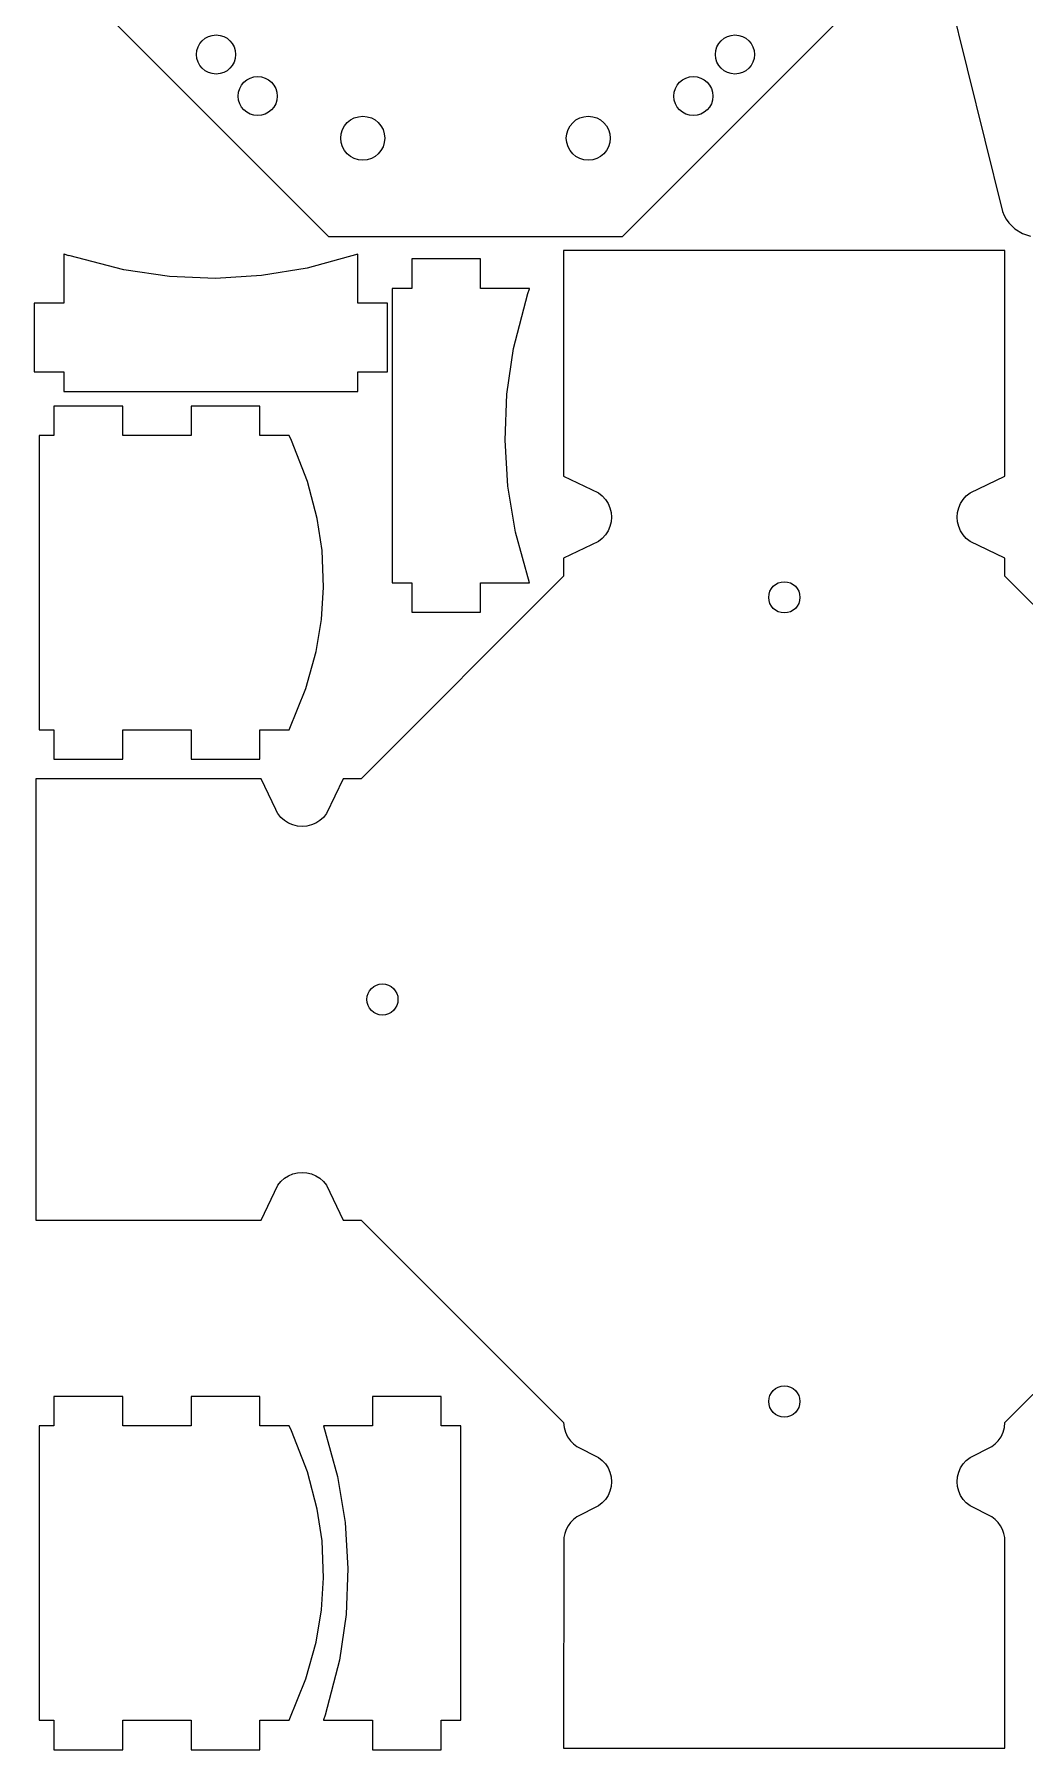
# Model space of a CAD drawing. Header units: millimetres. Extents: x -148 to 148, y -175 to 175.
# Drawn here: x -147.5 to -46.5, y -174.5 to 0.4 of the extents above; entities that cross this region are included whole.
import ezdxf

# ---------------------------------------------------------------- set-up
doc = ezdxf.new("R2010")
doc.units = ezdxf.units.MM
doc.layers.add('1', color=7, linetype='CONTINUOUS')

msp = doc.modelspace()

# ---------------------------------------------------------------- linework, layer by layer
at = {"layer": '1', "color": 0}
for p, q in [((-147.51, 9.818), (-117.504, -20.187)), ((-87.496, -20.187), (-57.49, 9.819)), ((-55.668, 10.273), (-48.754, -17.661)), ((-48.754, -17.661), (-48.583, -18.055)), ((-48.583, -18.055), (-48.362, -18.438)), ((-48.362, -18.438), (-48.101, -18.796)), ((-48.101, -18.796), (-47.468, -19.413)), ((-117.504, -20.187), (-87.496, -20.187)), ((-47.468, -19.413), (-46.716, -19.877)), ((-46.716, -19.877), (-45.88, -20.165)), ((-144.463, -22), (-144.509, -21.985)), ((-144.509, -21.985), (-144.509, -26.989)), ((-144.461, -22.002), (-144.463, -22)), ((-143.996, -22.154), (-144.461, -22.002)), ((-138.371, -23.614), (-143.996, -22.153)), ((-143.996, -22.153), (-143.996, -22.154)), ((-114.489, -21.985), (-119.658, -23.412)), ((-114.489, -26.989), (-114.489, -21.985)), ((-101.99, -22.489), (-109.01, -22.489)), ((-109.01, -22.489), (-109.01, -25.489)), ((-101.99, -25.489), (-101.99, -22.489)), ((-48.49, -21.632), (-93.51, -21.632)), ((-93.51, -21.632), (-93.51, -44.648)), ((-48.49, -44.648), (-48.49, -21.632)), ((-133.717, -24.291), (-138.371, -23.614)), ((-129.031, -24.486), (-133.717, -24.291)), ((-124.345, -24.193), (-129.031, -24.486)), ((-119.658, -23.412), (-124.345, -24.193)), ((-109.01, -25.489), (-111.01, -25.489)), ((-111.01, -25.489), (-111.01, -55.509)), ((-96.986, -25.489), (-101.99, -25.489)), ((-98.615, -31.627), (-97.154, -26.002)), ((-97.155, -26.002), (-97.003, -25.537)), ((-97.154, -26.002), (-97.155, -26.002)), ((-97.003, -25.537), (-97.001, -25.535)), ((-97.001, -25.535), (-96.986, -25.489)), ((-144.509, -26.989), (-147.509, -26.989)), ((-147.509, -26.989), (-147.509, -34.009)), ((-111.489, -26.989), (-114.489, -26.989)), ((-111.489, -34.009), (-111.489, -26.989)), ((-99.292, -36.28), (-98.615, -31.627)), ((-147.509, -34.009), (-144.509, -34.009)), ((-144.509, -34.009), (-144.509, -36.009)), ((-114.489, -34.009), (-111.489, -34.009)), ((-114.489, -36.009), (-114.489, -34.009)), ((-144.509, -36.009), (-114.489, -36.009)), ((-99.487, -40.967), (-99.292, -36.28)), ((-138.49, -37.488), (-145.51, -37.488)), ((-145.51, -37.488), (-145.51, -40.488)), ((-138.49, -40.488), (-138.49, -37.488)), ((-124.49, -37.488), (-131.51, -37.488)), ((-131.51, -37.488), (-131.51, -40.488)), ((-124.49, -40.488), (-124.49, -37.488)), ((-145.51, -40.488), (-147.01, -40.488)), ((-147.01, -40.488), (-147.01, -70.508)), ((-131.51, -40.488), (-138.49, -40.488)), ((-121.494, -40.488), (-124.49, -40.488)), ((-121.26, -40.995), (-121.494, -40.488)), ((-119.644, -45.183), (-121.26, -40.995)), ((-99.194, -45.653), (-99.487, -40.967)), ((-118.652, -48.966), (-119.644, -45.183)), ((-93.51, -44.648), (-89.943, -46.347)), ((-52.057, -46.348), (-48.49, -44.648)), ((-98.413, -50.34), (-99.194, -45.653)), ((-89.943, -46.347), (-89.565, -46.652)), ((-89.565, -46.652), (-89.241, -47.013)), ((-89.241, -47.013), (-88.982, -47.42)), ((-53.017, -47.42), (-52.758, -47.013)), ((-52.758, -47.013), (-52.434, -46.652)), ((-52.434, -46.652), (-52.057, -46.348)), ((-118.157, -52.216), (-118.652, -48.966)), ((-88.982, -47.42), (-88.79, -47.867)), ((-88.79, -47.867), (-88.673, -48.337)), ((-88.673, -48.337), (-88.634, -48.821)), ((-88.634, -48.821), (-88.673, -49.304)), ((-53.365, -48.819), (-53.326, -48.337)), ((-53.326, -49.303), (-53.365, -48.819)), ((-53.326, -48.337), (-53.209, -47.867)), ((-53.209, -47.867), (-53.017, -47.42)), ((-96.986, -55.509), (-98.413, -50.34)), ((-89.241, -50.627), (-89.566, -50.989)), ((-88.982, -50.22), (-89.241, -50.627)), ((-88.791, -49.775), (-88.982, -50.22)), ((-88.673, -49.304), (-88.791, -49.775)), ((-53.208, -49.775), (-53.326, -49.303)), ((-53.017, -50.22), (-53.208, -49.775)), ((-52.758, -50.627), (-53.017, -50.22)), ((-52.434, -50.988), (-52.758, -50.627)), ((-117.993, -55.968), (-118.157, -52.216)), ((-89.942, -51.292), (-93.51, -52.993)), ((-89.566, -50.989), (-89.942, -51.292)), ((-52.057, -51.292), (-52.434, -50.988)), ((-52.042, -51.301), (-52.057, -51.292)), ((-48.49, -52.993), (-52.042, -51.301)), ((-93.51, -52.993), (-93.51, -54.838)), ((-48.49, -54.838), (-48.49, -52.993)), ((-118.208, -59.25), (-117.993, -55.968)), ((-93.51, -54.838), (-114.16, -75.489)), ((-111.01, -55.509), (-109.01, -55.509)), ((-109.01, -55.509), (-109.01, -58.509)), ((-101.99, -55.509), (-96.986, -55.509)), ((-101.99, -58.509), (-101.99, -55.509)), ((-27.839, -75.489), (-48.49, -54.838)), ((-118.759, -62.532), (-118.208, -59.25)), ((-109.01, -58.509), (-101.99, -58.509)), ((-119.799, -66.283), (-118.759, -62.532)), ((-121.494, -70.508), (-119.799, -66.283)), ((-147.01, -70.508), (-145.51, -70.508)), ((-145.51, -70.508), (-145.51, -73.508)), ((-138.49, -70.508), (-131.51, -70.508)), ((-138.49, -73.508), (-138.49, -70.508)), ((-131.51, -70.508), (-131.51, -73.508)), ((-124.49, -73.508), (-124.49, -70.508)), ((-124.49, -70.508), (-121.494, -70.508)), ((-145.51, -73.508), (-138.49, -73.508)), ((-131.51, -73.508), (-124.49, -73.508)), ((-124.35, -75.489), (-147.366, -75.489)), ((-147.366, -75.489), (-147.366, -120.509)), ((-122.881, -78.648), (-124.35, -75.489)), ((-116.006, -75.489), (-117.705, -79.055)), ((-114.16, -75.489), (-116.006, -75.489)), ((-122.881, -78.649), (-122.881, -78.648)), ((-122.651, -79.055), (-122.881, -78.649)), ((-122.347, -79.432), (-122.651, -79.055)), ((-121.985, -79.757), (-122.347, -79.432)), ((-121.578, -80.016), (-121.985, -79.757)), ((-121.133, -80.207), (-121.578, -80.016)), ((-120.661, -80.325), (-121.133, -80.207)), ((-120.178, -80.364), (-120.661, -80.325)), ((-119.695, -80.325), (-120.178, -80.364)), ((-119.223, -80.207), (-119.695, -80.325)), ((-118.778, -80.016), (-119.223, -80.207)), ((-118.371, -79.757), (-118.778, -80.016)), ((-118.01, -79.433), (-118.371, -79.757)), ((-117.705, -79.055), (-118.01, -79.433)), ((-124.35, -120.509), (-122.651, -116.942)), ((-122.651, -116.942), (-122.347, -116.565)), ((-122.347, -116.565), (-121.985, -116.24)), ((-121.985, -116.24), (-121.578, -115.981)), ((-121.578, -115.981), (-121.133, -115.79)), ((-121.133, -115.79), (-120.661, -115.672)), ((-120.661, -115.672), (-120.178, -115.633)), ((-120.178, -115.633), (-119.695, -115.672)), ((-119.695, -115.672), (-119.223, -115.79)), ((-119.223, -115.79), (-118.778, -115.981)), ((-118.778, -115.981), (-118.371, -116.24)), ((-118.371, -116.24), (-118.009, -116.565)), ((-118.009, -116.565), (-117.706, -116.941)), ((-117.706, -116.941), (-116.006, -120.509)), ((-147.366, -120.509), (-124.35, -120.509)), ((-116.006, -120.509), (-114.16, -120.509)), ((-114.16, -120.509), (-93.51, -141.159)), ((-48.49, -141.159), (-27.839, -120.509)), ((-138.49, -138.488), (-145.51, -138.488)), ((-145.51, -138.488), (-145.51, -141.488)), ((-138.49, -141.488), (-138.49, -138.488)), ((-124.49, -138.488), (-131.51, -138.488)), ((-131.51, -138.488), (-131.51, -141.488)), ((-124.49, -141.488), (-124.49, -138.488)), ((-105.99, -138.488), (-113.01, -138.488)), ((-113.01, -138.488), (-113.01, -141.488)), ((-105.99, -141.488), (-105.99, -138.488)), ((-145.51, -141.488), (-147.01, -141.488)), ((-147.01, -141.488), (-147.01, -171.508)), ((-131.51, -141.488), (-138.49, -141.488)), ((-121.494, -141.488), (-124.49, -141.488)), ((-121.26, -141.995), (-121.494, -141.488)), ((-113.01, -141.488), (-118.014, -141.488)), ((-118.014, -141.488), (-116.586, -146.657)), ((-103.99, -141.488), (-105.99, -141.488)), ((-103.99, -171.508), (-103.99, -141.488)), ((-93.51, -141.159), (-93.456, -141.655)), ((-93.456, -141.655), (-93.319, -142.139)), ((-48.68, -142.139), (-48.543, -141.655)), ((-48.543, -141.655), (-48.49, -141.159)), ((-119.644, -146.183), (-121.26, -141.995)), ((-93.319, -142.139), (-93.105, -142.593)), ((-93.105, -142.593), (-92.818, -143.005)), ((-92.818, -143.005), (-92.509, -143.325)), ((-92.509, -143.325), (-92.157, -143.597)), ((-49.842, -143.597), (-49.49, -143.325)), ((-49.49, -143.325), (-49.181, -143.004)), ((-49.181, -143.004), (-48.894, -142.593)), ((-48.894, -142.593), (-48.68, -142.139)), ((-92.157, -143.597), (-89.942, -144.705)), ((-89.942, -144.705), (-89.565, -145.009)), ((-89.565, -145.009), (-89.241, -145.37)), ((-52.758, -145.37), (-52.434, -145.009)), ((-52.434, -145.009), (-52.057, -144.705)), ((-52.057, -144.705), (-49.842, -143.597)), ((-118.652, -149.966), (-119.644, -146.183)), ((-116.586, -146.657), (-115.805, -151.344)), ((-89.241, -145.37), (-88.982, -145.777)), ((-88.982, -145.777), (-88.79, -146.224)), ((-88.79, -146.224), (-88.673, -146.694)), ((-88.673, -146.694), (-88.634, -147.178)), ((-53.365, -147.176), (-53.326, -146.694)), ((-53.326, -146.694), (-53.209, -146.224)), ((-53.209, -146.224), (-53.017, -145.777)), ((-53.017, -145.777), (-52.758, -145.37)), ((-88.982, -148.577), (-89.241, -148.984)), ((-88.791, -148.132), (-88.982, -148.577)), ((-88.673, -147.661), (-88.791, -148.132)), ((-88.634, -147.178), (-88.673, -147.661)), ((-53.326, -147.66), (-53.365, -147.176)), ((-53.208, -148.132), (-53.326, -147.66)), ((-53.017, -148.577), (-53.208, -148.132)), ((-52.758, -148.984), (-53.017, -148.577)), ((-118.157, -153.216), (-118.652, -149.966)), ((-89.942, -149.649), (-92.156, -150.757)), ((-89.566, -149.346), (-89.942, -149.649)), ((-89.241, -148.984), (-89.566, -149.346)), ((-52.434, -149.345), (-52.758, -148.984)), ((-52.057, -149.649), (-52.434, -149.345)), ((-49.843, -150.757), (-52.057, -149.649)), ((-115.805, -151.344), (-115.512, -156.03)), ((-93.253, -152.055), (-93.395, -152.447)), ((-93.06, -151.687), (-93.253, -152.055)), ((-92.817, -151.349), (-93.06, -151.687)), ((-92.508, -151.029), (-92.817, -151.349)), ((-92.156, -150.757), (-92.508, -151.029)), ((-49.491, -151.029), (-49.843, -150.757)), ((-49.182, -151.349), (-49.491, -151.029)), ((-48.939, -151.687), (-49.182, -151.349)), ((-48.746, -152.055), (-48.939, -151.687)), ((-48.604, -152.447), (-48.746, -152.055)), ((-117.993, -156.968), (-118.157, -153.216)), ((-93.481, -152.855), (-93.51, -174.365)), ((-93.395, -152.447), (-93.481, -152.855)), ((-48.518, -152.855), (-48.604, -152.447)), ((-48.489, -174.365), (-48.518, -152.855)), ((-118.208, -160.25), (-117.993, -156.968)), ((-115.512, -156.03), (-115.707, -160.717)), ((-118.759, -163.532), (-118.208, -160.25)), ((-115.707, -160.717), (-116.384, -165.371)), ((-119.799, -167.283), (-118.759, -163.532)), ((-116.384, -165.371), (-117.845, -170.995)), ((-121.494, -171.508), (-119.799, -167.283)), ((-117.844, -170.995), (-117.997, -171.46)), ((-117.845, -170.995), (-117.844, -170.995)), ((-147.01, -171.508), (-145.51, -171.508)), ((-145.51, -171.508), (-145.51, -174.508)), ((-138.49, -171.508), (-131.51, -171.508)), ((-138.49, -174.508), (-138.49, -171.508)), ((-131.51, -171.508), (-131.51, -174.508)), ((-124.49, -174.508), (-124.49, -171.508)), ((-124.49, -171.508), (-121.494, -171.508)), ((-117.999, -171.462), (-118.014, -171.508)), ((-118.014, -171.508), (-113.01, -171.508)), ((-117.997, -171.46), (-117.999, -171.462)), ((-113.01, -171.508), (-113.01, -174.508)), ((-105.99, -171.508), (-103.99, -171.508)), ((-105.99, -174.508), (-105.99, -171.508)), ((-145.51, -174.508), (-138.49, -174.508)), ((-131.51, -174.508), (-124.49, -174.508)), ((-113.01, -174.508), (-105.99, -174.508)), ((-93.51, -174.365), (-48.489, -174.365))]:
    msp.add_line(p, q, dxfattribs=at)
for centre, radius in [((-128.964, -1.641), 1.99), ((-76.034, -1.64), 1.99), ((-124.72, -5.883), 1.99), ((-80.278, -5.883), 1.99), ((-114, -10.175), 2.24), ((-90.999, -10.176), 2.24), ((-70.999, -56.998), 1.59), ((-111.999, -97.998), 1.59), ((-70.999, -138.998), 1.59)]:
    msp.add_circle(centre, radius, dxfattribs=at)

doc.saveas('drawing.dxf')
